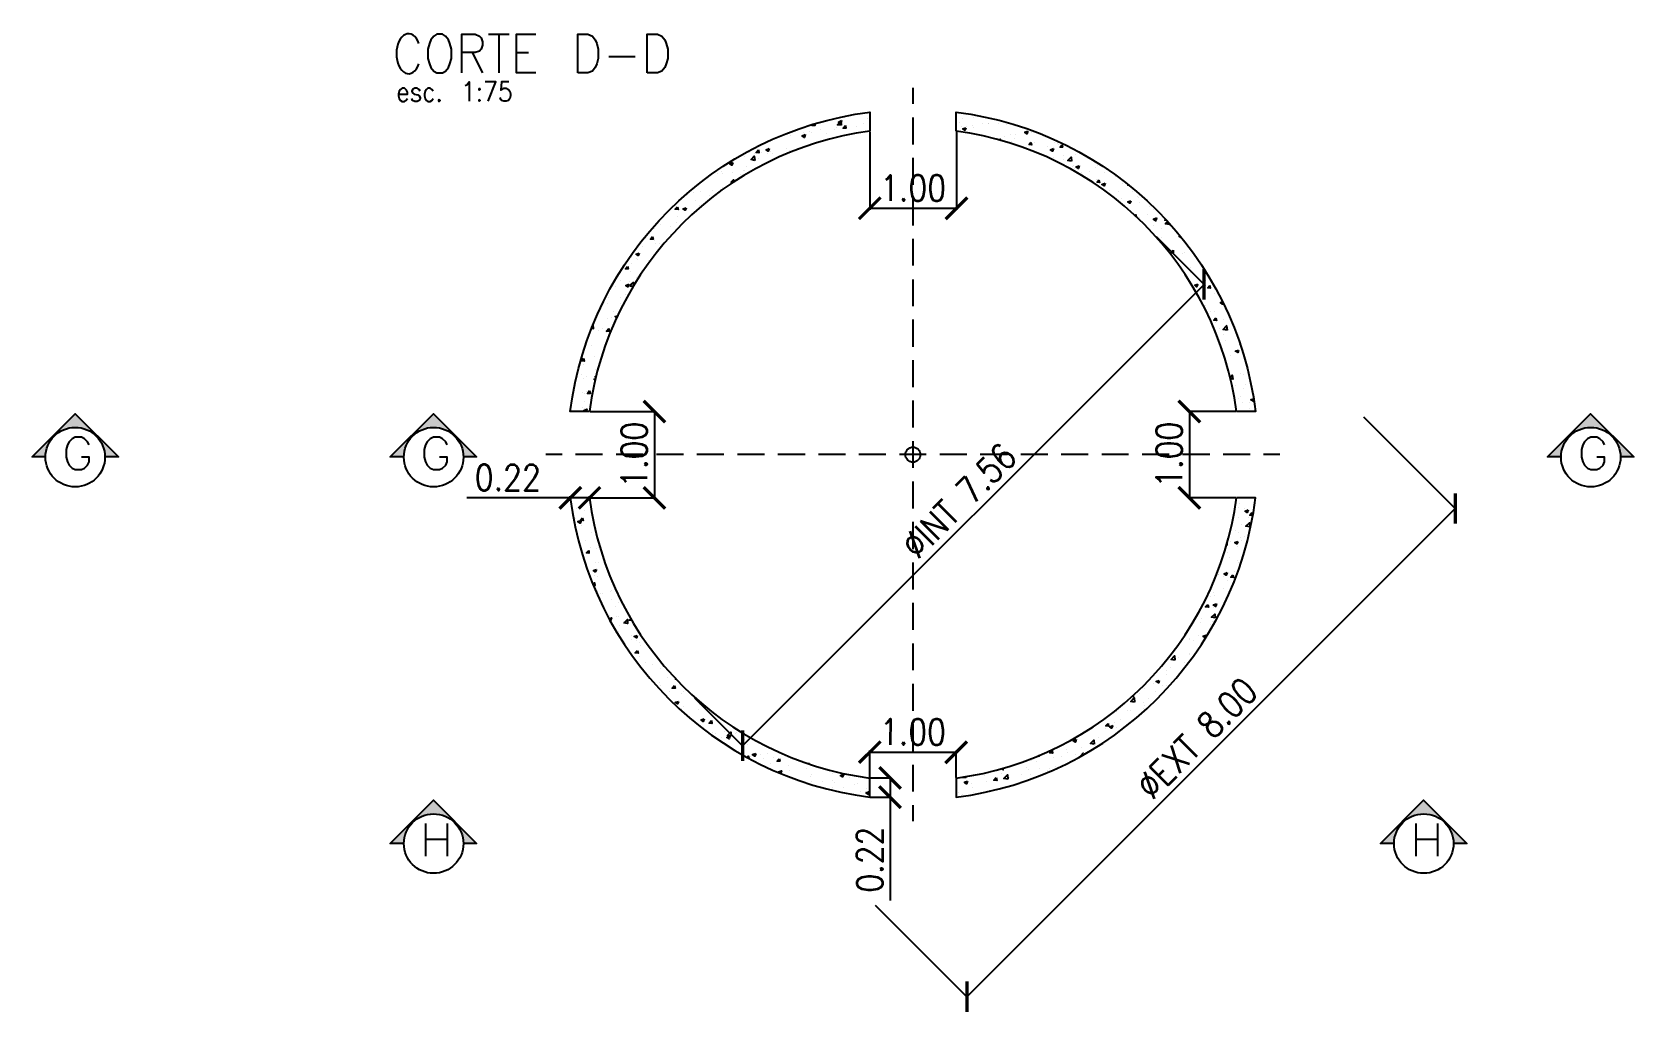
# Model space of a CAD drawing. Extents: x 93 to 1928, y 79 to 574.
# Drawn here: x 1374.8 to 1560.3, y 149 to 262.5 of the extents above; entities that cross this region are included whole.
import ezdxf

# ---------------------------------------------------------------- set-up
doc = ezdxf.new("R2010")
doc.units = 0
doc.header["$MEASUREMENT"] = 0
for name, color, linetype in [('Cotas', 1, 'Continuous'), ('PDF2_00-COTAS-PARCIALES', 4, 'Continuous'), ('PDF2_auxiliar', 1, 'Continuous'), ('PDF2_CORTES', 6, 'Continuous'), ('PDF2_HATCH', 1, 'Continuous')]:
    doc.layers.add(name, color=color, linetype=linetype)
doc.styles.add('ROMANS', font='ROMANS.SHX', dxfattribs={"width": 0.85})
doc.dimstyles.new('1.10', dxfattribs={"dimtxt": 3, "dimasz": 2.5, "dimexe": 0.18, "dimexo": 0.0625, "dimgap": 0.85, "dimtad": 1, "dimlfac": 0.1, "dimzin": 0, "dimdsep": 46, "dimtxsty": 'ROMANS', "dimblk": 'ARCHTICK', "dimcen": 0.09, "dimclrd": 256, "dimclre": 256, "dimclrt": 2, "dimadec": 0, "dimazin": 0, "dimtfac": 1, "dimtofl": 0, "dimtmove": 0, "dimatfit": 3, "dimfxl": 15, "dimfxlon": 1, "dimtolj": 1, "dimtzin": 0, "dimarcsym": 0})

# ---------------------------------------------------------------- blocks, each defined once
blk = doc.blocks.new('_ArchTick')
at = {"color": 0, "linetype": 'ByBlock', "const_width": 0.15}
blk.add_lwpolyline([(-0.5, -0.5), (0.5, 0.5)], dxfattribs=at)
blk = doc.blocks.new('*D72')
at = {"layer": 'Cotas', "lineweight": -2, "transparency": 16777216}
for p, q in [((1439.38, 218.54), (1447.02, 218.53)), ((1446.84, 218.53), (1446.83, 208.53)), ((1439.37, 208.54), (1447.01, 208.53))]:
    blk.add_line(p, q, dxfattribs=at)
at = {"layer": 'Defpoints', "color": 0, "transparency": 16777216}
for p in [(1439.32, 218.54), (1439.3, 208.54), (1446.83, 208.53)]:
    blk.add_point(p, dxfattribs=at)
at = {"layer": 'Cotas', "lineweight": -2, "transparency": 16777216, "xscale": 2.5, "yscale": 2.5, "zscale": 2.5}
for p, rotation in [((1446.84, 218.53), 89.90266019927508), ((1446.83, 208.53), 269.9026601992751)]:
    blk.add_blockref('_ArchTick', p, dxfattribs=dict(at, rotation=rotation))
at = {"layer": 'Cotas', "color": 2, "transparency": 16777216, "insert": (1444.49, 213.53), "char_height": 3, "attachment_point": 5, "rotation": 89.9027, "style": 'ROMANS'}
blk.add_mtext('\\A1;1.00', dxfattribs=at)
blk = doc.blocks.new('*D73')
at = {"layer": 'Cotas', "lineweight": -2, "transparency": 16777216}
for p, q in [((1514.18, 218.54), (1508.6, 218.54)), ((1508.78, 218.54), (1508.78, 208.54)), ((1514.18, 208.54), (1508.6, 208.54))]:
    blk.add_line(p, q, dxfattribs=at)
at = {"layer": 'Defpoints', "color": 0, "transparency": 16777216}
for p in [(1514.24, 218.54), (1508.78, 208.54), (1514.24, 208.54)]:
    blk.add_point(p, dxfattribs=at)
at = {"layer": 'Cotas', "lineweight": -2, "transparency": 16777216, "xscale": 2.5, "yscale": 2.5, "zscale": 2.5}
for p, rotation in [((1508.78, 218.54), 90), ((1508.78, 208.54), 270)]:
    blk.add_blockref('_ArchTick', p, dxfattribs=dict(at, rotation=rotation))
at = {"layer": 'Cotas', "color": 2, "transparency": 16777216, "insert": (1506.43, 213.54), "char_height": 3, "attachment_point": 5, "rotation": 90, "style": 'ROMANS'}
blk.add_mtext('\\A1;1.00', dxfattribs=at)
blk = doc.blocks.new('*D74')
at = {"layer": 'Cotas', "lineweight": -2, "transparency": 16777216}
for p, q in [((1471.77, 176.15), (1471.78, 179.26)), ((1471.78, 179.08), (1481.78, 179.06)), ((1481.77, 176.14), (1481.78, 179.24))]:
    blk.add_line(p, q, dxfattribs=at)
at = {"layer": 'Defpoints', "color": 0, "transparency": 16777216}
for p in [(1481.78, 179.06), (1471.77, 176.09), (1481.77, 176.07)]:
    blk.add_point(p, dxfattribs=at)
at = {"layer": 'Cotas', "lineweight": -2, "transparency": 16777216, "xscale": 2.5, "yscale": 2.5, "zscale": 2.5}
for p, rotation in [((1471.78, 179.08), 179.9026601992751), ((1481.78, 179.06), 359.9026601992751)]:
    blk.add_blockref('_ArchTick', p, dxfattribs=dict(at, rotation=rotation))
at = {"layer": 'Cotas', "color": 2, "transparency": 16777216, "insert": (1476.78, 181.42), "char_height": 3, "attachment_point": 5, "rotation": 359.9027, "style": 'ROMANS'}
blk.add_mtext('\\A1;1.00', dxfattribs=at)
blk = doc.blocks.new('*D75')
at = {"layer": 'Cotas', "lineweight": -2, "transparency": 16777216}
for p, q in [((1471.77, 250.95), (1471.77, 241.9)), ((1481.81, 250.95), (1481.81, 241.9)), ((1471.77, 242.08), (1481.81, 242.08))]:
    blk.add_line(p, q, dxfattribs=at)
at = {"layer": 'Defpoints', "color": 0, "transparency": 16777216}
for p in [(1471.77, 251.01), (1481.81, 251.01), (1481.81, 242.08)]:
    blk.add_point(p, dxfattribs=at)
at = {"layer": 'Cotas', "lineweight": -2, "transparency": 16777216, "xscale": 2.5, "yscale": 2.5, "zscale": 2.5, "rotation": 180}
blk.add_blockref('_ArchTick', (1471.77, 242.08), dxfattribs=at)
at = {"layer": 'Cotas', "lineweight": -2, "transparency": 16777216, "xscale": 2.5, "yscale": 2.5, "zscale": 2.5}
blk.add_blockref('_ArchTick', (1481.81, 242.08), dxfattribs=at)
at = {"layer": 'Cotas', "color": 2, "transparency": 16777216, "insert": (1476.79, 244.43), "char_height": 3, "attachment_point": 5, "style": 'ROMANS'}
blk.add_mtext('\\A1;1.00', dxfattribs=at)
blk = doc.blocks.new('*D76')
at = {"layer": 'Cotas', "lineweight": -2, "transparency": 16777216}
for p, q in [((1504.93, 238.82), (1510.61, 233.14)), ((1457.05, 179.83), (1510.48, 233.27)), ((1451.49, 185.38), (1457.17, 179.7))]:
    blk.add_line(p, q, dxfattribs=at)
at = {"layer": 'Defpoints', "color": 0, "transparency": 16777216}
for p in [(1504.89, 238.87), (1510.48, 233.27), (1451.45, 185.43)]:
    blk.add_point(p, dxfattribs=at)
at = {"layer": 'Cotas', "lineweight": -2, "transparency": 16777216, "xscale": 2.5, "yscale": 2.5, "zscale": 2.5}
for p, rotation in [((1510.48, 233.27), 44.99999999999995), ((1457.05, 179.83), 225)]:
    blk.add_blockref('_ArchTick', p, dxfattribs=dict(at, rotation=rotation))
at = {"layer": 'Cotas', "color": 2, "transparency": 16777216, "insert": (1482.1, 208.21), "char_height": 3, "attachment_point": 5, "rotation": 45, "style": 'ROMANS'}
blk.add_mtext('\\A1;ØINT 7.56', dxfattribs=at)
blk = doc.blocks.new('*D77')
at = {"layer": 'Cotas', "lineweight": -2, "transparency": 16777216}
for p, q in [((1528.96, 217.91), (1539.69, 207.17)), ((1483.02, 150.75), (1539.57, 207.3)), ((1472.41, 161.36), (1483.14, 150.62))]:
    blk.add_line(p, q, dxfattribs=at)
at = {"layer": 'Defpoints', "color": 0, "transparency": 16777216}
for p in [(1506.44, 240.42), (1539.57, 207.3), (1449.89, 183.87)]:
    blk.add_point(p, dxfattribs=at)
at = {"layer": 'Cotas', "lineweight": -2, "transparency": 16777216, "xscale": 2.5, "yscale": 2.5, "zscale": 2.5}
for p, rotation in [((1539.57, 207.3), 44.99999999999992), ((1483.02, 150.75), 224.9999999999999)]:
    blk.add_blockref('_ArchTick', p, dxfattribs=dict(at, rotation=rotation))
at = {"layer": 'Cotas', "color": 2, "transparency": 16777216, "insert": (1509.63, 180.69), "char_height": 3, "attachment_point": 5, "rotation": 45, "style": 'ROMANS'}
blk.add_mtext('\\A1;ØEXT 8.00', dxfattribs=at)
blk = doc.blocks.new('*D78')
at = {"layer": 'Cotas', "lineweight": -2, "transparency": 16777216}
for p, q in [((1471.83, 176.09), (1474.3, 176.09)), ((1474.12, 176.09), (1474.12, 173.87)), ((1471.83, 173.87), (1474.3, 173.87)), ((1474.12, 173.87), (1474.12, 161.9))]:
    blk.add_line(p, q, dxfattribs=at)
at = {"layer": 'Defpoints', "color": 0, "transparency": 16777216}
for p in [(1471.77, 176.09), (1471.77, 173.87), (1474.12, 173.87)]:
    blk.add_point(p, dxfattribs=at)
at = {"layer": 'Cotas', "lineweight": -2, "transparency": 16777216, "xscale": 2.5, "yscale": 2.5, "zscale": 2.5}
for p, rotation in [((1474.12, 176.09), 90), ((1474.12, 173.87), 270)]:
    blk.add_blockref('_ArchTick', p, dxfattribs=dict(at, rotation=rotation))
at = {"layer": 'Cotas', "color": 2, "transparency": 16777216, "insert": (1471.77, 166.63), "char_height": 3, "attachment_point": 5, "rotation": 90, "style": 'ROMANS'}
blk.add_mtext('\\A1;0.22', dxfattribs=at)
blk = doc.blocks.new('*D79')
at = {"layer": 'Cotas', "lineweight": -2, "transparency": 16777216}
for p, q in [((1437.1, 208.54), (1425.13, 208.54)), ((1437.1, 208.54), (1437.1, 208.72)), ((1439.32, 208.54), (1437.1, 208.54)), ((1439.32, 208.54), (1439.32, 208.72))]:
    blk.add_line(p, q, dxfattribs=at)
at = {"layer": 'Defpoints', "color": 0, "transparency": 16777216}
for p in [(1437.1, 208.54), (1437.1, 208.54), (1439.32, 208.54)]:
    blk.add_point(p, dxfattribs=at)
at = {"layer": 'Cotas', "lineweight": -2, "transparency": 16777216, "xscale": 2.5, "yscale": 2.5, "zscale": 2.5, "rotation": 180}
blk.add_blockref('_ArchTick', (1437.1, 208.54), dxfattribs=at)
at = {"layer": 'Cotas', "lineweight": -2, "transparency": 16777216, "xscale": 2.5, "yscale": 2.5, "zscale": 2.5}
blk.add_blockref('_ArchTick', (1439.32, 208.54), dxfattribs=at)
at = {"layer": 'Cotas', "color": 2, "transparency": 16777216, "insert": (1429.86, 210.89), "char_height": 3, "attachment_point": 5, "style": 'ROMANS'}
blk.add_mtext('\\A1;0.22', dxfattribs=at)

msp = doc.modelspace()

# ---------------------------------------------------------------- hatches: boundary and pattern name
at = {"layer": 'PDF2_00-COTAS-PARCIALES', "transparency": 33554559}
for points in [[(1384.135, 213.877), (1379.754, 218.259), (1378.198, 216.671), (1378.071, 216.576), (1377.848, 216.322), (1377.499, 216.004), (1377.086, 215.56), (1376.578, 215.052), (1376.007, 214.512), (1375.404, 213.877), (1374.768, 213.274), (1376.324, 213.274), (1376.388, 213.877), (1376.547, 214.512), (1376.832, 215.052), (1377.213, 215.56), (1377.69, 216.004), (1378.229, 216.322), (1378.833, 216.576), (1379.436, 216.671), (1380.071, 216.671), (1380.706, 216.576), (1381.309, 216.322), (1381.849, 216.004), (1382.294, 215.56), (1382.675, 215.052), (1382.961, 214.512), (1383.151, 213.877), (1383.215, 213.274), (1384.77, 213.274)], [(1422.809, 216.671), (1421.253, 218.259), (1419.666, 216.671), (1419.539, 216.576), (1419.317, 216.322), (1418.046, 215.052), (1417.475, 214.512), (1416.872, 213.877), (1416.237, 213.274), (1417.792, 213.274), (1417.856, 213.877), (1418.046, 214.512), (1418.332, 215.052), (1418.713, 215.56), (1419.158, 216.004), (1419.698, 216.322), (1420.301, 216.576), (1420.936, 216.671), (1421.571, 216.671), (1422.174, 216.576), (1422.778, 216.322), (1423.317, 216.004), (1423.762, 215.56), (1424.143, 215.052), (1424.429, 214.512), (1424.619, 213.877), (1424.683, 213.274), (1426.238, 213.274), (1425.603, 213.877), (1425, 214.512), (1424.429, 215.052), (1423.159, 216.322), (1422.936, 216.576)], [(1556.834, 216.671), (1555.247, 218.259), (1553.691, 216.671), (1553.564, 216.576), (1553.342, 216.322), (1552.072, 215.052), (1551.5, 214.512), (1550.897, 213.877), (1550.262, 213.274), (1551.818, 213.274), (1551.881, 213.877), (1552.072, 214.512), (1552.357, 215.052), (1552.738, 215.56), (1553.183, 216.004), (1553.723, 216.322), (1554.326, 216.576), (1554.961, 216.671), (1555.564, 216.671), (1556.199, 216.576), (1556.803, 216.322), (1557.342, 216.004), (1557.787, 215.56), (1558.168, 215.052), (1558.454, 214.512), (1558.644, 213.877), (1558.708, 213.274), (1560.264, 213.274), (1559.629, 213.877), (1559.025, 214.512), (1558.454, 215.052), (1557.184, 216.322), (1556.961, 216.576)], [(1422.809, 171.932), (1421.253, 173.52), (1416.237, 168.503), (1417.792, 168.503), (1417.856, 169.138), (1418.046, 169.742), (1418.332, 170.313), (1418.713, 170.821), (1419.158, 171.266), (1419.698, 171.583), (1420.301, 171.805), (1420.936, 171.932), (1421.571, 171.932), (1422.174, 171.805), (1422.778, 171.583), (1423.317, 171.266), (1423.762, 170.821), (1424.143, 170.313), (1424.429, 169.742), (1424.619, 169.138), (1424.683, 168.503), (1426.238, 168.503)], [(1537.497, 171.932), (1535.91, 173.52), (1534.354, 171.932), (1534.005, 171.583), (1533.656, 171.266), (1533.243, 170.821), (1530.925, 168.503), (1532.481, 168.503), (1532.544, 169.138), (1532.703, 169.742), (1532.989, 170.313), (1533.37, 170.821), (1533.846, 171.266), (1534.386, 171.583), (1534.989, 171.805), (1535.592, 171.932), (1536.227, 171.932), (1536.862, 171.805), (1537.434, 171.583), (1537.974, 171.266), (1538.45, 170.821), (1538.831, 170.313), (1539.117, 169.742), (1539.307, 169.138), (1539.339, 168.503), (1540.895, 168.503), (1540.292, 169.138), (1539.657, 169.742), (1539.085, 170.313), (1538.609, 170.821), (1537.847, 171.583), (1537.593, 171.805)]]:
    msp.add_hatch(color=256, dxfattribs=at).paths.add_polyline_path(points)

# ---------------------------------------------------------------- linework, layer by layer
at = {"layer": 'PDF2_00-COTAS-PARCIALES', "color": 7, "lineweight": 25}
for points in [[(1421.634, 262.235), (1421.285, 262.013), (1420.936, 261.6), (1420.777, 261.156), (1420.587, 260.52), (1420.587, 259.441), (1420.777, 258.806), (1420.936, 258.393), (1421.285, 257.949), (1421.634, 257.758), (1422.301, 257.758), (1422.651, 257.949), (1423, 258.393), (1423.159, 258.806), (1423.349, 259.441), (1423.349, 260.52), (1423.159, 261.156), (1423, 261.6), (1422.651, 262.013), (1422.301, 262.235)], [(1437.955, 257.758), (1437.955, 262.235), (1439.13, 262.235), (1439.67, 262.013), (1439.987, 261.6), (1440.178, 261.156), (1440.336, 260.52), (1440.336, 259.441), (1440.178, 258.806), (1439.987, 258.393), (1439.67, 257.949), (1439.13, 257.758)], [(1445.988, 257.758), (1445.988, 262.235), (1447.195, 262.235), (1447.703, 262.013), (1448.052, 261.6), (1448.211, 261.156), (1448.401, 260.52), (1448.401, 259.441), (1448.211, 258.806), (1448.052, 258.393), (1447.703, 257.949), (1447.195, 257.758)]]:
    msp.add_lwpolyline(points, close=True, dxfattribs=at)
for points in [[(1424.524, 257.758), (1424.524, 262.235), (1426.08, 262.235), (1426.588, 262.013), (1426.778, 261.822), (1426.937, 261.378), (1426.937, 260.965), (1426.778, 260.52), (1426.588, 260.298), (1426.08, 260.108), (1424.524, 260.108)], [(1427.636, 262.235), (1430.017, 262.235)], [(1428.81, 262.235), (1428.81, 257.758)], [(1433.097, 257.758), (1430.874, 257.758), (1430.874, 262.235), (1433.097, 262.235)], [(1425.73, 260.108), (1426.937, 257.758)], [(1430.874, 260.108), (1432.24, 260.108)], [(1441.543, 259.663), (1444.623, 259.663)]]:
    msp.add_lwpolyline(points, dxfattribs=at)
at = {"layer": 'PDF2_00-COTAS-PARCIALES', "lineweight": 25}
for points in [[(1424.937, 256.297), (1425.127, 256.393), (1425.381, 256.71), (1425.381, 254.488)], [(1427.604, 254.488), (1428.461, 256.71), (1427.255, 256.71)], [(1429.985, 256.71), (1429.128, 256.71), (1429.064, 255.758), (1429.128, 255.853), (1429.414, 255.98), (1429.668, 255.98), (1429.922, 255.853), (1430.08, 255.662), (1430.176, 255.345), (1430.176, 255.123), (1430.08, 254.805), (1429.922, 254.583), (1429.668, 254.488), (1429.414, 254.488), (1429.128, 254.583), (1429.064, 254.678), (1428.969, 254.9)], [(1417.189, 255.313), (1418.237, 255.313), (1418.237, 255.535), (1418.142, 255.758), (1418.046, 255.853), (1417.888, 255.98), (1417.634, 255.98), (1417.443, 255.853), (1417.284, 255.662), (1417.189, 255.313), (1417.189, 255.123), (1417.284, 254.805), (1417.443, 254.583), (1417.634, 254.456), (1417.888, 254.456), (1418.046, 254.583), (1418.237, 254.805)], [(1419.698, 255.662), (1419.602, 255.853), (1419.348, 255.98), (1419.094, 255.98), (1418.84, 255.853), (1418.745, 255.662), (1418.84, 255.44), (1418.999, 255.313), (1419.444, 255.218), (1419.602, 255.123), (1419.698, 254.9), (1419.698, 254.805), (1419.602, 254.583), (1419.348, 254.456), (1419.094, 254.456), (1418.84, 254.583), (1418.745, 254.805)], [(1421.222, 255.662), (1421.063, 255.853), (1420.872, 255.98), (1420.618, 255.98), (1420.46, 255.853), (1420.301, 255.662), (1420.206, 255.313), (1420.206, 255.123), (1420.301, 254.805), (1420.46, 254.583), (1420.618, 254.456), (1420.872, 254.456), (1421.063, 254.583), (1421.222, 254.805)], [(1376.324, 213.274), (1374.768, 213.274), (1379.754, 218.259), (1384.77, 213.274), (1383.215, 213.274)], [(1417.792, 213.274), (1416.237, 213.274), (1421.253, 218.259), (1426.238, 213.274), (1424.683, 213.274)], [(1551.818, 213.274), (1550.262, 213.274), (1555.247, 218.259), (1560.264, 213.274), (1558.708, 213.274)], [(1417.792, 168.503), (1416.237, 168.503), (1421.253, 173.52), (1426.238, 168.503), (1424.683, 168.503)], [(1532.481, 168.503), (1530.925, 168.503), (1535.91, 173.52), (1540.895, 168.503), (1539.339, 168.503)]]:
    msp.add_lwpolyline(points, dxfattribs=at)
for points in [[(1421.92, 254.678), (1421.825, 254.583), (1421.92, 254.456), (1422.015, 254.583)], [(1426.556, 255.98), (1426.493, 255.853), (1426.556, 255.758), (1426.651, 255.853)], [(1426.556, 254.678), (1426.493, 254.583), (1426.556, 254.488), (1426.651, 254.583)]]:
    msp.add_lwpolyline(points, close=True, dxfattribs=at)
at = {"layer": 'PDF2_00-COTAS-PARCIALES', "color": 6, "lineweight": 25}
for points in [[(1381.373, 214.671), (1381.182, 215.02), (1380.833, 215.369), (1380.484, 215.56), (1379.754, 215.56), (1379.404, 215.369), (1379.055, 215.02), (1378.865, 214.671), (1378.706, 214.131), (1378.706, 213.242), (1378.865, 212.702), (1379.055, 212.321), (1379.404, 211.972), (1379.754, 211.813), (1380.484, 211.813), (1380.833, 211.972), (1381.182, 212.321), (1381.373, 212.702), (1381.373, 213.242), (1380.484, 213.242)], [(1422.841, 214.671), (1422.682, 215.02), (1422.301, 215.369), (1421.952, 215.56), (1421.253, 215.56), (1420.872, 215.369), (1420.523, 215.02), (1420.333, 214.671), (1420.174, 214.131), (1420.174, 213.242), (1420.333, 212.702), (1420.523, 212.321), (1420.872, 211.972), (1421.253, 211.813), (1421.952, 211.813), (1422.301, 211.972), (1422.682, 212.321), (1422.841, 212.702), (1422.841, 213.242), (1421.952, 213.242)], [(1556.866, 214.671), (1556.707, 215.02), (1556.326, 215.369), (1555.977, 215.56), (1555.279, 215.56), (1554.898, 215.369), (1554.548, 215.02), (1554.358, 214.671), (1554.199, 214.131), (1554.199, 213.242), (1554.358, 212.702), (1554.548, 212.321), (1554.898, 211.972), (1555.279, 211.813), (1555.977, 211.813), (1556.326, 211.972), (1556.707, 212.321), (1556.866, 212.702), (1556.866, 213.242), (1555.977, 213.242)], [(1420.333, 170.821), (1420.333, 167.043)], [(1422.841, 170.821), (1422.841, 167.043)], [(1535.021, 170.821), (1535.021, 167.043)], [(1537.529, 170.821), (1537.529, 167.043)], [(1420.333, 169.011), (1422.841, 169.011)], [(1535.021, 169.011), (1537.529, 169.011)]]:
    msp.add_lwpolyline(points, dxfattribs=at)
at = {"layer": 'PDF2_00-COTAS-PARCIALES', "lineweight": 25}
for centre in [(1379.769, 213.258), (1421.269, 213.258), (1555.263, 213.258), (1421.269, 168.487), (1535.926, 168.487)]:
    msp.add_circle(centre, 3.445, dxfattribs=at)
at = {"layer": 'PDF2_00-COTAS-PARCIALES', "color": 7, "lineweight": 25}
msp.add_ellipse((1418.363, 259.987), major_axis=(-0.006, 2.32), ratio=0.6038619, start_param=5.2389081, end_param=10.4599352, dxfattribs=at)
at = {"layer": 'PDF2_auxiliar', "lineweight": 25}
for points in [[(1476.756, 256.043), (1476.756, 254.17)], [(1476.756, 252.614), (1476.756, 249.471)], [(1476.756, 247.915), (1476.756, 244.803)], [(1476.756, 243.247), (1476.756, 240.104)], [(1476.756, 238.548), (1476.756, 235.436)], [(1476.756, 233.849), (1476.756, 230.737)], [(1476.756, 229.181), (1476.756, 226.038)], [(1476.756, 224.482), (1476.756, 221.37)], [(1476.756, 219.814), (1476.756, 216.671)], [(1436.145, 213.559), (1434.272, 213.559)], [(1440.844, 213.559), (1437.701, 213.559)], [(1445.512, 213.559), (1442.4, 213.559)], [(1450.211, 213.559), (1447.068, 213.559)], [(1454.879, 213.559), (1451.767, 213.559)], [(1459.578, 213.559), (1456.466, 213.559)], [(1464.277, 213.559), (1461.134, 213.559)], [(1468.945, 213.559), (1465.833, 213.559)], [(1473.644, 213.559), (1470.501, 213.559)], [(1478.312, 213.559), (1475.2, 213.559)], [(1476.756, 215.115), (1476.756, 212.003)], [(1483.011, 213.559), (1479.899, 213.559)], [(1487.71, 213.559), (1484.567, 213.559)], [(1492.378, 213.559), (1489.266, 213.559)], [(1497.077, 213.559), (1493.934, 213.559)], [(1501.745, 213.559), (1498.633, 213.559)], [(1506.444, 213.559), (1503.332, 213.559)], [(1511.143, 213.559), (1508, 213.559)], [(1515.811, 213.559), (1512.699, 213.559)], [(1519.24, 213.559), (1517.367, 213.559)], [(1476.756, 210.416), (1476.756, 207.304)], [(1476.756, 205.748), (1476.756, 202.605)], [(1476.756, 201.049), (1476.756, 197.937)], [(1476.756, 196.381), (1476.756, 193.238)], [(1476.756, 191.682), (1476.756, 188.57)], [(1476.756, 186.983), (1476.756, 183.871)], [(1476.756, 182.315), (1476.756, 179.172)], [(1476.756, 177.616), (1476.756, 174.504)], [(1476.756, 172.948), (1476.756, 171.075)]]:
    msp.add_lwpolyline(points, dxfattribs=at)
msp.add_circle((1476.772, 213.543), 0.873, dxfattribs=at)
at = {"layer": 'PDF2_CORTES', "lineweight": 25}
for points in [[(1439.32, 218.544), (1437.098, 218.544, -0.3425759), (1471.771, 253.218), (1471.771, 251.027)], [(1481.773, 251.027), (1481.77, 253.221, -0.3425759), (1516.446, 218.544), (1514.223, 218.544)], [(1439.32, 208.542), (1437.098, 208.542, 0.3425759), (1471.771, 173.869), (1471.771, 176.092)], [(1481.773, 176.092), (1481.77, 173.865, 0.3425759), (1516.446, 208.542), (1514.223, 208.542)]]:
    msp.add_lwpolyline(points, format="xyb", dxfattribs=at)
for start, end in [(97.60254, 172.39746), (7.60254, 82.39746), (187.60254, 262.39746), (277.60254, 352.39746)]:
    msp.add_arc((1476.772, 213.543), 37.801, start, end, dxfattribs=at)
at = {"layer": 'PDF2_HATCH', "lineweight": 25}
for points in [[(1468.881, 252.614), (1468.881, 252.614)], [(1471.549, 252.487), (1471.549, 252.487)], [(1482.535, 252.487), (1482.535, 252.487)], [(1483.837, 252.614), (1483.837, 252.614)], [(1462.563, 250.487), (1462.563, 250.487)], [(1464.15, 250.868), (1464.15, 250.868)], [(1464.754, 251.027), (1464.754, 251.027)], [(1465.071, 250.804), (1465.071, 250.804)], [(1465.357, 251.884), (1465.42, 251.662), (1465.103, 251.662), (1465.262, 251.852)], [(1466.024, 251.185), (1466.024, 251.185)], [(1466.818, 250.741), (1466.818, 250.741)], [(1467.675, 251.185), (1467.675, 251.185)], [(1467.897, 251.439), (1467.897, 251.439)], [(1470.247, 251.535), (1470.247, 251.535)], [(1471.072, 251.852), (1471.072, 251.852)], [(1482.217, 252.043), (1482.217, 252.043)], [(1482.344, 251.535), (1482.344, 251.535)], [(1482.979, 251.598), (1482.979, 251.598)], [(1483.614, 251.725), (1483.614, 251.725)], [(1483.741, 251.408), (1483.741, 251.408)], [(1484.884, 251.947), (1484.884, 251.947)], [(1485.488, 251.947), (1485.488, 251.947)], [(1485.551, 251.947), (1485.551, 251.947)], [(1486.663, 251.884), (1486.663, 251.884)], [(1487.552, 251.82), (1487.552, 251.82)], [(1488.028, 250.614), (1488.028, 250.614)], [(1488.599, 250.582), (1488.599, 250.582)], [(1490.473, 250.804), (1490.473, 250.804)], [(1490.632, 250.995), (1490.632, 250.995)], [(1491.489, 250.646), (1491.489, 250.646)], [(1460.308, 248.645), (1460.308, 248.645)], [(1462.15, 248.995), (1462.15, 248.995)], [(1462.499, 248.804), (1462.499, 248.804)], [(1463.452, 249.058), (1463.452, 249.058)], [(1465.039, 249.503), (1465.039, 249.503)], [(1486.79, 249.979), (1486.885, 250.074), (1486.885, 249.979)], [(1487.329, 250.392), (1487.329, 250.392)], [(1488.155, 249.852), (1488.155, 249.852)], [(1488.568, 250.138), (1488.568, 250.138)], [(1490.568, 249.312), (1490.568, 249.312)], [(1490.854, 249.725), (1490.854, 249.725)], [(1492.314, 249.249), (1492.314, 249.249)], [(1493.14, 249.661), (1493.14, 249.661)], [(1493.521, 249.63), (1493.521, 249.63)], [(1493.584, 249.439), (1493.584, 249.439)], [(1457.165, 248.232), (1457.165, 248.232)], [(1457.324, 248.074), (1457.324, 248.074)], [(1457.514, 246.899), (1457.514, 246.899)], [(1457.832, 248.518), (1457.832, 248.518)], [(1458.403, 248.391), (1458.403, 248.391)], [(1458.911, 247.851), (1458.911, 247.851)], [(1459.229, 248.486), (1459.229, 248.486)], [(1459.927, 248.455), (1459.927, 248.455)], [(1460.499, 248.423), (1460.499, 248.423)], [(1493.076, 248.01), (1493.076, 248.01)], [(1494.156, 247.693), (1494.156, 247.693)], [(1494.188, 248.169), (1494.188, 248.169)], [(1495.204, 246.962), (1495.204, 246.962)], [(1495.394, 247.058), (1495.394, 247.058)], [(1495.585, 248.328), (1495.585, 248.328)], [(1497.871, 246.835), (1497.871, 246.835)], [(1498.125, 247.026), (1498.125, 247.026)], [(1454.18, 246.105), (1454.18, 246.105)], [(1454.593, 246.391), (1454.593, 246.391)], [(1454.752, 246.105), (1454.752, 246.105)], [(1455.927, 245.089), (1455.736, 245.089), (1455.99, 245.375), (1456.022, 245.153)], [(1455.831, 246.264), (1455.831, 246.264)], [(1456.847, 245.978), (1456.847, 245.978)], [(1457.101, 246.423), (1457.101, 246.423)], [(1457.26, 246.423), (1457.26, 246.423)], [(1495.521, 246.677), (1495.521, 246.677)], [(1495.998, 246.137), (1495.998, 246.137)], [(1496.252, 246.264), (1496.252, 246.264)], [(1497.268, 246.327), (1497.268, 246.327)], [(1497.299, 245.311), (1497.299, 245.311)], [(1498.062, 245.375), (1498.062, 245.375)], [(1498.919, 246.169), (1498.919, 246.169)], [(1499.141, 246.55), (1499.141, 246.55)], [(1500.221, 245.819), (1500.221, 245.819)], [(1500.983, 244.994), (1500.983, 244.994)], [(1450.529, 243.66), (1450.529, 243.66)], [(1450.656, 243.628), (1450.656, 243.628)], [(1451.354, 243.882), (1451.354, 243.882)], [(1452.116, 244.073), (1452.116, 244.073)], [(1453.196, 243.533), (1453.196, 243.533)], [(1453.577, 244.136), (1453.577, 244.136)], [(1454.53, 244.295), (1454.53, 244.295)], [(1454.688, 244.454), (1454.688, 244.454)], [(1499.554, 244.168), (1499.554, 244.168)], [(1500.57, 244.073), (1500.57, 244.073)], [(1500.919, 243.216), (1500.919, 243.216)], [(1501.776, 244.772), (1501.649, 244.772), (1501.713, 244.803)], [(1502.221, 244.073), (1502.221, 244.073)], [(1502.824, 243.438), (1502.824, 243.438)], [(1502.92, 243.343), (1502.92, 243.343)], [(1449.449, 242.041), (1449.449, 242.041)], [(1450.052, 241.882), (1450.052, 241.882)], [(1451.608, 242.993), (1451.608, 242.993)], [(1452.053, 242.422), (1452.053, 242.422)], [(1502.507, 241.215), (1502.602, 241.311), (1502.634, 241.088)], [(1503.047, 242.708), (1503.047, 242.708)], [(1503.904, 241.406), (1503.904, 241.406)], [(1504.126, 242.231), (1504.126, 242.231)], [(1504.666, 241.882), (1504.666, 241.882)], [(1446.846, 239.691), (1446.846, 239.691)], [(1446.877, 240.072), (1446.877, 240.072)], [(1447.544, 240.167), (1447.544, 240.167)], [(1448.719, 239.913), (1448.719, 239.913)], [(1449.417, 240.39), (1449.417, 240.39)], [(1449.544, 241.12), (1449.544, 241.12)], [(1502.983, 241.057), (1502.983, 241.057)], [(1504.602, 240.072), (1504.602, 240.072)], [(1504.952, 240.739), (1504.952, 240.739)], [(1505.523, 239.755), (1505.523, 239.755)], [(1506.158, 240.675), (1505.936, 240.707), (1506.031, 240.803)], [(1506.444, 240.326), (1506.476, 240.199), (1506.031, 240.263), (1506.285, 240.517)], [(1506.031, 240.485), (1506.031, 240.485)], [(1445.512, 237.691), (1445.512, 237.691)], [(1445.829, 238.548), (1445.829, 238.548)], [(1445.893, 238.675), (1445.893, 238.675)], [(1446.814, 238.389), (1446.814, 238.389)], [(1446.973, 238.008), (1446.973, 238.008)], [(1447.417, 237.945), (1447.417, 237.945)], [(1448.751, 239.056), (1448.751, 239.056)], [(1505.587, 238.739), (1505.587, 238.739)], [(1507.873, 238.675), (1507.873, 238.643), (1507.619, 238.802), (1507.746, 238.866)], [(1508.032, 238.453), (1508.032, 238.453)], [(1444.178, 236.389), (1444.178, 236.389)], [(1444.21, 235.722), (1444.21, 235.722)], [(1444.813, 236.294), (1444.813, 236.294)], [(1444.909, 236.135), (1444.909, 236.135)], [(1446.115, 235.976), (1446.115, 235.976)], [(1446.75, 236.738), (1446.75, 236.738)], [(1507.016, 236.802), (1507.016, 236.802)], [(1507.016, 236.421), (1507.016, 236.421)], [(1507.27, 236.071), (1507.27, 236.071)], [(1507.968, 236.802), (1507.968, 236.802)], [(1508.254, 236.961), (1508.254, 236.961)], [(1442.908, 233.754), (1442.908, 233.754)], [(1444.115, 234.706), (1444.115, 234.706)], [(1444.782, 234.008), (1444.782, 234.008)], [(1507.905, 235.119), (1507.905, 235.119)], [(1508.317, 235.405), (1508.317, 235.405)], [(1508.857, 235.246), (1508.857, 235.246)], [(1508.921, 234.643), (1508.921, 234.643)], [(1510.35, 233.785), (1510.35, 233.785)], [(1442.305, 233.023), (1442.305, 233.023)], [(1443.48, 232.039), (1443.48, 232.039)], [(1443.924, 233.563), (1443.924, 233.563)], [(1443.988, 233.119), (1444.401, 233.5), (1444.432, 233.119)], [(1443.988, 233.087), (1444.401, 233.055)], [(1444.083, 233.055), (1444.083, 233.055)], [(1508.952, 233.436), (1508.952, 233.436)], [(1510.286, 232.102), (1510.286, 232.102)], [(1510.635, 231.88), (1510.635, 231.88)], [(1510.699, 233.69), (1510.699, 233.69)], [(1511.651, 232.166), (1511.651, 232.166)], [(1441.416, 231.023), (1441.416, 231.023)], [(1441.575, 231.785), (1441.575, 231.785)], [(1442.146, 230.07), (1442.146, 230.07)], [(1442.908, 231.721), (1442.908, 231.721)], [(1442.94, 231.023), (1442.94, 231.023)], [(1510.635, 230.769), (1510.635, 230.769)], [(1511.207, 230.166), (1511.207, 230.166)], [(1511.715, 230.102), (1511.715, 230.102)], [(1512.667, 231.15), (1512.604, 230.991), (1512.382, 231.15), (1512.636, 231.245)], [(1439.543, 228.197), (1439.765, 228.165), (1439.733, 228.61)], [(1440.273, 229.816), (1440.273, 229.816)], [(1441.352, 229.34), (1441.352, 229.34)], [(1441.892, 229.467), (1441.892, 229.467)], [(1441.956, 228.483), (1441.956, 228.483)], [(1442.464, 229.404), (1442.305, 229.531), (1442.559, 229.626)], [(1511.842, 228.832), (1511.842, 228.832)], [(1512.763, 229.15), (1512.763, 229.15)], [(1513.048, 228.61), (1513.048, 228.61)], [(1440.368, 227.911), (1440.368, 227.911)], [(1440.844, 228.102), (1440.844, 228.102)], [(1441.289, 227.689), (1441.289, 227.689)], [(1512.318, 228.102), (1512.318, 228.102)], [(1512.699, 227.498), (1512.699, 227.498)], [(1512.985, 226.8), (1512.985, 226.8)], [(1514.541, 226.355), (1514.541, 226.355)], [(1438.717, 225.689), (1438.717, 225.689)], [(1438.781, 226.006), (1438.781, 226.006)], [(1439.543, 226.133), (1439.543, 226.133)], [(1439.955, 224.895), (1439.955, 224.895)], [(1440.971, 225.943), (1440.971, 225.943)], [(1512.636, 225.847), (1512.636, 225.847)], [(1513.556, 225.085), (1513.556, 225.085)], [(1514.001, 225.435), (1514.001, 225.435)], [(1515.081, 224.768), (1515.081, 224.768)], [(1515.144, 224.514), (1515.144, 224.514)], [(1438.209, 224.164), (1438.209, 224.164)], [(1438.4, 222.831), (1438.4, 222.831)], [(1438.654, 224.037), (1438.654, 224.037)], [(1438.971, 222.64), (1438.971, 222.64)], [(1439.987, 223.402), (1439.987, 223.402)], [(1440.051, 222.513), (1439.987, 222.545), (1440.082, 222.64)], [(1440.051, 222.609), (1440.051, 222.609)], [(1513.493, 222.482), (1513.747, 222.767), (1513.811, 222.291), (1513.525, 222.323)], [(1514.731, 222.99), (1514.731, 222.99)], [(1515.081, 222.863), (1515.081, 222.863)], [(1515.398, 223.529), (1515.398, 223.529)], [(1438.59, 222.386), (1438.59, 222.386)], [(1439.003, 220.83), (1439.003, 220.83)], [(1439.987, 222.196), (1439.86, 222.291), (1440.019, 222.323)], [(1514.096, 221.561), (1514.096, 221.561)], [(1515.049, 221.18), (1515.049, 221.18)], [(1515.335, 221.72), (1515.335, 221.72)], [(1438.463, 219.052), (1438.463, 219.052)], [(1438.527, 220.703), (1438.527, 220.703)], [(1438.749, 220.64), (1438.749, 220.64)], [(1438.749, 219.656), (1438.749, 219.656)], [(1514.509, 220.005), (1514.509, 220.005)], [(1514.731, 220.227), (1514.731, 220.227)], [(1514.985, 219.529), (1514.985, 219.529)], [(1515.716, 218.925), (1515.716, 218.925)], [(1515.779, 219.56), (1515.779, 219.56)], [(1516.224, 219.973), (1516.16, 219.719), (1515.906, 219.878), (1516.224, 220.005)], [(1515.906, 220.005), (1515.906, 220.005)], [(1437.415, 218.64), (1437.415, 218.64)], [(1438.812, 218.544), (1438.654, 218.64), (1439.003, 218.798), (1438.908, 218.544)], [(1438.685, 218.83), (1438.685, 218.83)], [(1438.971, 208.066), (1438.971, 208.066)], [(1514.541, 207.876), (1514.541, 207.876)], [(1437.669, 206.098), (1437.669, 206.098)], [(1437.828, 207.304), (1437.828, 207.304)], [(1438.05, 207.399), (1438.05, 207.399)], [(1438.717, 207.018), (1438.717, 207.018)], [(1514.477, 207.368), (1514.477, 207.368)], [(1514.477, 206.225), (1514.477, 206.225)], [(1515.112, 207.272), (1515.112, 207.272)], [(1515.684, 206.256), (1515.684, 206.256)], [(1516.16, 207.431), (1516.16, 207.431)], [(1437.923, 204.065), (1437.923, 204.065)], [(1437.987, 205.748), (1437.987, 205.748)], [(1438.431, 205.336), (1438.431, 205.336)], [(1439.511, 204.542), (1439.511, 204.542)], [(1514.16, 204.732), (1514.16, 204.732)], [(1514.414, 204.542), (1514.414, 204.542)], [(1514.858, 205.463), (1514.858, 205.463)], [(1438.908, 203.653), (1438.908, 203.653)], [(1439.447, 202.732), (1439.447, 202.732)], [(1440.146, 202.668), (1440.146, 202.668)], [(1440.368, 202.732), (1440.368, 202.732)], [(1513.08, 203.081), (1513.175, 203.081), (1513.144, 203.303)], [(1513.144, 202.192), (1513.144, 202.192)], [(1513.525, 203.494), (1513.525, 203.494)], [(1514.382, 202.891), (1514.382, 202.891)], [(1514.668, 204.002), (1514.668, 204.002)], [(1514.795, 203.653), (1514.795, 203.653)], [(1515.208, 204.034), (1515.208, 204.034)], [(1438.527, 202.097), (1438.527, 202.097)], [(1440.019, 201.017), (1440.019, 201.017)], [(1440.305, 201.049), (1440.305, 201.049)], [(1513.461, 201.684), (1513.461, 201.684)], [(1514.319, 201.24), (1514.319, 201.24)], [(1514.477, 201.017), (1514.477, 201.017)], [(1439.13, 200.128), (1439.13, 200.128)], [(1439.733, 198.477), (1439.892, 198.699), (1439.955, 198.382), (1439.765, 198.414)], [(1439.924, 199.588), (1439.924, 199.588)], [(1440.273, 199.398), (1440.273, 199.398)], [(1512.159, 199.715), (1512.159, 199.715)], [(1512.191, 199.62), (1512.191, 199.62)], [(1512.763, 199.43), (1512.763, 199.43)], [(1513.239, 198.953), (1513.239, 198.953)], [(1514.065, 199.969), (1514.065, 199.969)], [(1440.209, 197.747), (1440.209, 197.747)], [(1440.559, 197.493), (1440.559, 197.493)], [(1440.844, 197.461), (1440.844, 197.461)], [(1441.797, 197.652), (1441.797, 197.652)], [(1441.829, 197.842), (1441.829, 197.842)], [(1441.892, 196.794), (1441.892, 196.794)], [(1511.175, 197.08), (1511.175, 197.08)], [(1511.62, 197.556), (1511.62, 197.556)], [(1511.747, 197.175), (1511.747, 197.175)], [(1512.731, 198.001), (1512.731, 198.001)], [(1441.606, 194.857), (1441.606, 194.857)], [(1442.369, 195.937), (1442.369, 195.937)], [(1442.496, 194.794), (1442.496, 194.794)], [(1442.686, 194.794), (1442.686, 194.794)], [(1442.718, 196.445), (1442.718, 196.445)], [(1511.429, 196.032), (1511.429, 196.032)], [(1511.556, 195.873), (1511.556, 195.873)], [(1441.606, 194.508), (1441.86, 194.635), (1441.765, 194.318), (1441.67, 194.381)], [(1442.623, 193.111), (1442.623, 193.111)], [(1442.813, 193.746), (1442.813, 193.746)], [(1443.321, 194.064), (1443.702, 194.445), (1443.734, 193.968), (1443.289, 194.064)], [(1444.242, 194.318), (1443.956, 194.349), (1444.115, 194.54)], [(1510.096, 194.064), (1510.096, 194.064)], [(1510.223, 194.54), (1510.223, 194.54)], [(1511.27, 193.841), (1511.27, 193.841)], [(1511.493, 194.222), (1511.493, 194.222)], [(1511.556, 194.191), (1511.556, 194.191)], [(1442.908, 192.412), (1442.908, 192.412)], [(1444.147, 192.571), (1444.147, 192.571)], [(1444.21, 192.127), (1444.21, 192.127)], [(1444.718, 192), (1444.718, 192)], [(1445.131, 191.809), (1445.131, 191.809)], [(1445.258, 191.46), (1445.258, 191.46)], [(1508.794, 192.095), (1508.794, 192.095)], [(1508.825, 192.19), (1508.825, 192.19)], [(1509.206, 192), (1509.206, 192)], [(1509.842, 192.603), (1509.842, 192.603)], [(1444.75, 190.825), (1444.75, 190.825)], [(1445.067, 190.126), (1445.067, 190.126)], [(1445.861, 189.491), (1445.861, 189.491)], [(1446.592, 189.269), (1446.592, 189.269)], [(1447.417, 189.523), (1447.417, 189.523)], [(1507.492, 190.095), (1507.492, 190.095)], [(1508.254, 189.428), (1508.254, 189.428)], [(1508.794, 190.507), (1508.794, 190.507)], [(1508.825, 190.349), (1508.825, 190.349)], [(1446.528, 187.491), (1446.528, 187.491)], [(1447.512, 188.793), (1447.512, 188.793)], [(1448.401, 187.713), (1448.401, 187.713)], [(1449.386, 187.523), (1449.29, 187.523), (1449.322, 187.554)], [(1506.158, 188.126), (1506.158, 188.126)], [(1506.19, 188.539), (1506.19, 188.539)], [(1506.635, 188.888), (1506.635, 188.888)], [(1447.449, 187.142), (1447.449, 187.142)], [(1447.576, 186.824), (1447.576, 186.824)], [(1448.624, 186.157), (1448.624, 186.157)], [(1449.989, 185.84), (1449.989, 185.84)], [(1450.243, 186.157), (1450.243, 186.157)], [(1502.126, 185.554), (1502.316, 185.522), (1502.285, 185.681)], [(1502.951, 185.903), (1502.951, 185.903)], [(1503.555, 186.507), (1503.555, 186.507)], [(1504.571, 187.015), (1504.571, 187.015)], [(1504.856, 186.157), (1504.856, 186.157)], [(1505.714, 186.856), (1505.714, 186.856)], [(1506.127, 186.856), (1506.127, 186.856)], [(1449.925, 184.189), (1449.925, 184.189)], [(1450.179, 184.379), (1450.179, 184.379)], [(1450.338, 183.681), (1450.338, 183.681)], [(1451.926, 184.062), (1451.926, 184.062)], [(1452.085, 184.601), (1452.085, 184.601)], [(1452.497, 184.538), (1452.497, 184.538)], [(1500.379, 183.776), (1500.379, 183.776)], [(1500.919, 184.474), (1500.919, 184.474)], [(1501.649, 183.935), (1501.649, 183.935)], [(1501.999, 183.903), (1501.999, 183.903)], [(1503.491, 184.855), (1503.491, 184.855)], [(1503.523, 184.189), (1503.523, 184.189)], [(1503.618, 184.443), (1503.618, 184.443)], [(1503.999, 185.268), (1503.999, 185.268)], [(1451.513, 182.601), (1451.513, 182.601)], [(1452.434, 182.855), (1452.434, 182.855)], [(1453.926, 183.046), (1453.926, 183.046)], [(1498.316, 182.506), (1498.316, 182.506)], [(1499.078, 181.807), (1499.078, 181.807)], [(1499.935, 182.03), (1499.935, 182.03)], [(1500.062, 182.506), (1500.062, 182.506)], [(1500.316, 181.966), (1500.316, 181.966)], [(1500.856, 182.823), (1500.856, 182.823)], [(1453.609, 181.395), (1453.609, 181.395)], [(1453.863, 181.236), (1453.863, 181.236)], [(1454.657, 180.728), (1454.657, 180.728)], [(1454.911, 181.522), (1454.911, 181.522)], [(1455.736, 181.49), (1455.736, 181.49)], [(1456.276, 181.268), (1456.276, 181.268)], [(1456.339, 181.331), (1456.339, 181.331)], [(1457.324, 180.601), (1457.324, 180.601)], [(1457.451, 180.22), (1457.451, 180.22)], [(1457.578, 179.934), (1457.578, 179.934)], [(1458.848, 180.093), (1458.848, 180.093)], [(1495.68, 180.474), (1495.68, 180.474)], [(1498.252, 180.823), (1498.252, 180.823)], [(1457.578, 178.473), (1457.705, 178.632), (1457.768, 178.378)], [(1457.959, 178.632), (1457.959, 178.632)], [(1459.07, 178.854), (1459.07, 178.854)], [(1459.419, 178.378), (1459.419, 178.378)], [(1459.959, 178.918), (1459.959, 178.918)], [(1460.626, 178.505), (1460.626, 178.505)], [(1463.166, 178.251), (1463.166, 178.251)], [(1490.505, 178.124), (1490.505, 178.124)], [(1491.33, 178.664), (1491.394, 178.632), (1491.425, 178.727)], [(1492.695, 179.172), (1492.695, 179.172)], [(1493.045, 178.442), (1493.045, 178.442)], [(1493.648, 179.68), (1493.648, 179.68)], [(1494.029, 178.537), (1494.029, 178.537)], [(1494.601, 179.426), (1494.601, 179.426)], [(1494.696, 179.013), (1494.696, 179.013)], [(1495.648, 178.823), (1495.648, 178.823)], [(1496.283, 178.664), (1496.22, 178.664), (1496.474, 178.95), (1496.506, 178.759)], [(1496.315, 179.585), (1496.315, 179.585)], [(1496.95, 179.045), (1496.95, 179.045)], [(1497.744, 179.839), (1497.744, 179.839)], [(1460.245, 177.775), (1460.245, 177.775)], [(1461.42, 176.632), (1461.197, 176.79), (1461.547, 176.917), (1461.451, 176.6)], [(1461.261, 176.822), (1461.261, 176.822)], [(1462.404, 177.584), (1462.404, 177.584)], [(1462.499, 176.981), (1462.499, 176.981)], [(1464.404, 177.235), (1464.404, 177.235)], [(1464.785, 177.711), (1464.658, 177.711), (1464.658, 177.743)], [(1464.944, 176.282), (1464.944, 176.282)], [(1465.071, 176.505), (1465.071, 176.505)], [(1467.516, 176.632), (1467.516, 176.632)], [(1482.852, 176.251), (1482.884, 176.124), (1482.567, 176.155), (1482.63, 176.219)], [(1485.107, 176.378), (1485.107, 176.378)], [(1486.98, 177.171), (1487.202, 177.013), (1487.266, 177.267)], [(1486.98, 176.632), (1486.98, 176.632)], [(1488.187, 177.521), (1488.187, 177.521)], [(1489.393, 176.441), (1489.393, 176.441)], [(1489.965, 177.267), (1489.965, 177.267)], [(1490.155, 177.044), (1490.155, 177.044)], [(1490.441, 176.441), (1490.441, 176.441)], [(1491.108, 178.029), (1491.108, 178.029)], [(1491.394, 177.203), (1491.394, 177.203)], [(1492.314, 176.949), (1492.314, 176.949)], [(1492.632, 177.14), (1492.632, 177.14)], [(1493.299, 177.457), (1493.299, 177.457)], [(1464.976, 175.711), (1464.976, 175.711)], [(1466.024, 175.044), (1466.024, 175.044)], [(1466.246, 175.679), (1466.246, 175.679)], [(1467.453, 174.981), (1467.453, 174.981)], [(1467.516, 175.838), (1467.516, 175.838)], [(1467.643, 175.616), (1467.643, 175.616)], [(1468.691, 174.949), (1468.691, 174.949)], [(1469.389, 176.092), (1469.389, 176.092)], [(1469.961, 175.298), (1469.961, 175.298)], [(1470.31, 175.489), (1470.31, 175.489)], [(1470.691, 174.536), (1470.691, 174.536)], [(1471.231, 174.536), (1471.231, 174.536)], [(1471.358, 174.822), (1471.358, 174.822)], [(1482.059, 174.377), (1482.059, 174.377)], [(1482.757, 175.393), (1482.757, 175.393)], [(1483.551, 175.425), (1483.551, 175.425)], [(1483.646, 174.949), (1483.646, 174.949)], [(1483.773, 174.409), (1483.773, 174.409)], [(1483.837, 176.219), (1483.837, 176.219)], [(1485.297, 175.711), (1485.297, 175.711)], [(1485.678, 174.663), (1485.678, 174.663)], [(1486.345, 174.822), (1486.345, 174.822)], [(1486.472, 175.933), (1486.472, 175.933)], [(1487.901, 176.092), (1487.901, 176.092)], [(1489.965, 175.806), (1489.997, 175.806)], [(1489.997, 175.806), (1489.997, 175.806)], [(1482.535, 174.219), (1482.535, 174.219)]]:
    msp.add_lwpolyline(points, dxfattribs=at)
for points in [[(1464.309, 250.614), (1464.214, 250.296), (1463.96, 250.487)], [(1468.469, 251.693), (1468.024, 251.757), (1468.405, 252.17)], [(1468.5, 252.233), (1468.405, 251.916), (1468.151, 252.074)], [(1468.945, 251.662), (1469.008, 251.344), (1468.691, 251.344)], [(1482.884, 251.408), (1482.789, 251.122), (1482.535, 251.281)], [(1490.06, 251.027), (1489.965, 250.709), (1489.711, 250.9)], [(1458.88, 248.836), (1458.943, 248.518), (1458.626, 248.55)], [(1460.118, 248.995), (1460.023, 248.709), (1459.769, 248.868)], [(1490.441, 249.757), (1490.505, 249.439), (1490.219, 249.471)], [(1493.045, 248.995), (1492.949, 248.709), (1492.695, 248.868)], [(1494.029, 249.439), (1494.093, 249.153), (1493.807, 249.153)], [(1455.927, 247.375), (1455.8, 247.089), (1455.577, 247.248)], [(1458.467, 247.629), (1458.022, 247.724), (1458.403, 248.105)], [(1495.14, 247.534), (1494.696, 247.629), (1495.077, 248.01)], [(1496.029, 246.994), (1495.934, 246.708), (1495.68, 246.867)], [(1498.316, 245.375), (1498.379, 245.057), (1498.093, 245.089)], [(1499.014, 244.994), (1498.919, 244.676), (1498.665, 244.835)], [(1449.513, 242.263), (1449.576, 241.946), (1449.259, 241.977)], [(1450.497, 242.136), (1450.402, 241.85), (1450.148, 242.009)], [(1501.999, 242.962), (1501.904, 242.676), (1501.649, 242.835)], [(1504.983, 240.961), (1504.888, 240.644), (1504.634, 240.834)], [(1446.623, 238.802), (1446.687, 238.485), (1446.369, 238.516)], [(1445.067, 236.897), (1444.972, 236.611), (1444.718, 236.77)], [(1506.889, 237.215), (1506.92, 236.929), (1506.635, 236.929)], [(1443.734, 235.341), (1443.797, 235.055), (1443.48, 235.055)], [(1443.861, 233.277), (1443.766, 232.992), (1443.512, 233.15)], [(1509.746, 233.309), (1509.619, 232.992), (1509.397, 233.182)], [(1511.143, 233.15), (1511.207, 232.833), (1510.921, 232.865)], [(1441.543, 228.165), (1441.575, 227.848), (1441.289, 227.848)], [(1511.842, 229.404), (1511.905, 229.086), (1511.62, 229.118)], [(1513.144, 227.975), (1512.699, 228.038), (1513.08, 228.451)], [(1438.622, 224.704), (1438.685, 224.387), (1438.4, 224.418)], [(1514.477, 225.657), (1514.382, 225.371), (1514.128, 225.53)], [(1439.32, 220.958), (1439.384, 220.64), (1439.098, 220.64)], [(1438.336, 205.907), (1438.241, 205.59), (1437.987, 205.78)], [(1438.527, 206.225), (1438.59, 205.907), (1438.272, 205.939)], [(1515.589, 207.145), (1515.493, 206.828), (1515.239, 206.987)], [(1516.001, 206.828), (1516.065, 206.51), (1515.779, 206.542)], [(1515.779, 205.177), (1515.335, 205.24), (1515.747, 205.653)], [(1439.225, 202.446), (1439.257, 202.129), (1438.971, 202.16)], [(1514.382, 203.494), (1514.287, 203.208), (1514.033, 203.367)], [(1440.114, 200.255), (1439.987, 199.969), (1439.765, 200.128)], [(1513.144, 199.874), (1513.048, 199.588), (1512.794, 199.747)], [(1513.811, 199.62), (1513.874, 199.303), (1513.588, 199.334)], [(1510.921, 196.191), (1510.985, 195.873), (1510.667, 195.905)], [(1511.778, 194.635), (1511.334, 194.699), (1511.715, 195.08)], [(1511.937, 196.254), (1511.842, 195.969), (1511.588, 196.127)], [(1444.845, 192.603), (1444.75, 192.317), (1444.496, 192.476)], [(1510.731, 192.635), (1510.635, 192.317), (1510.381, 192.508)], [(1444.877, 190.857), (1444.94, 190.539), (1444.623, 190.571)], [(1507.111, 189.745), (1506.666, 189.809), (1507.047, 190.222)], [(1505.301, 187.396), (1505.206, 187.11), (1504.952, 187.269)], [(1449.163, 186.792), (1449.227, 186.475), (1448.909, 186.507)], [(1449.608, 184.951), (1449.513, 184.665), (1449.259, 184.824)], [(1502.443, 184.887), (1501.999, 184.951), (1502.38, 185.364)], [(1452.593, 182.95), (1452.497, 182.633), (1452.243, 182.823)], [(1453.45, 182.728), (1453.482, 182.411), (1453.196, 182.442)], [(1499.363, 182.411), (1499.427, 182.093), (1499.109, 182.125)], [(1499.903, 182.157), (1499.776, 181.871), (1499.554, 182.03)], [(1455.577, 180.95), (1455.482, 180.632), (1455.228, 180.791)], [(1455.736, 180.918), (1455.292, 181.013), (1455.704, 181.395)], [(1495.68, 180.537), (1495.585, 180.251), (1495.331, 180.41)], [(1497.776, 179.997), (1497.331, 180.093), (1497.712, 180.474)], [(1458.562, 178.918), (1458.467, 178.632), (1458.213, 178.791)], [(1461.293, 178.315), (1461.356, 178.029), (1461.07, 178.029)], [(1492.886, 179.267), (1492.949, 178.95), (1492.632, 178.981)], [(1468.723, 176.505), (1468.627, 176.219), (1468.373, 176.378)], [(1487.742, 175.965), (1487.298, 176.028), (1487.71, 176.441)], [(1471.707, 174.504), (1471.612, 174.187), (1471.358, 174.377)], [(1483.106, 175.711), (1482.979, 175.393), (1482.725, 175.584)], [(1486.409, 176.124), (1486.472, 175.806), (1486.155, 175.838)]]:
    msp.add_lwpolyline(points, close=True, dxfattribs=at)

# ---------------------------------------------------------------- dimensions: what is measured, and where the dimension line sits
at = {"layer": 'Cotas'}
for base, p1, p2, picture, middle in [((1481.812, 242.08), (1471.771, 251.012), (1481.812, 251.012), '*D75', (1476.791, 244.43)), ((1437.098, 208.542), (1439.32, 208.542), (1437.098, 208.542), '*D79', (1429.862, 210.892))]:
    dim = msp.add_linear_dim(base=base, p1=p1, p2=p2, dimstyle='1.10', dxfattribs=at)
    dim.commit()
    dim.dimension.update_dxf_attribs({"geometry": picture, "text_midpoint": middle})
for p1, p2, distance, text, picture, middle in [((1449.894, 183.871), (1506.444, 240.421), -46.842, 'ØEXT <>', '*D77', (1509.629, 180.686)), ((1451.45, 185.427), (1504.888, 238.866), -7.913, 'ØINT <>', '*D76', (1482.103, 208.212))]:
    dim = msp.add_aligned_dim(p1=p1, p2=p2, distance=distance, text=text, dimstyle='1.10', dxfattribs=at)
    dim.commit()
    dim.dimension.update_dxf_attribs({"geometry": picture, "text_midpoint": middle})
for p1, p2, distance, picture, middle in [((1439.32, 218.544), (1439.303, 208.542), 7.524, '*D72', (1444.486, 213.535)), ((1471.771, 176.092), (1481.773, 176.075), 2.987, '*D74', (1476.781, 181.42))]:
    dim = msp.add_aligned_dim(p1=p1, p2=p2, distance=distance, dimstyle='1.10', dxfattribs=at)
    dim.commit()
    dim.dimension.update_dxf_attribs({"geometry": picture, "text_midpoint": middle})
for base, p1, p2, picture, middle in [((1508.783, 208.542), (1514.24, 218.544), (1514.24, 208.542), '*D73', (1506.433, 213.543)), ((1474.12, 173.869), (1471.771, 176.092), (1471.771, 173.869), '*D78', (1471.77, 166.634))]:
    dim = msp.add_linear_dim(base=base, p1=p1, p2=p2, angle=90, dimstyle='1.10', dxfattribs=at)
    dim.commit()
    dim.dimension.update_dxf_attribs({"geometry": picture, "text_midpoint": middle})

doc.saveas('drawing.dxf')
